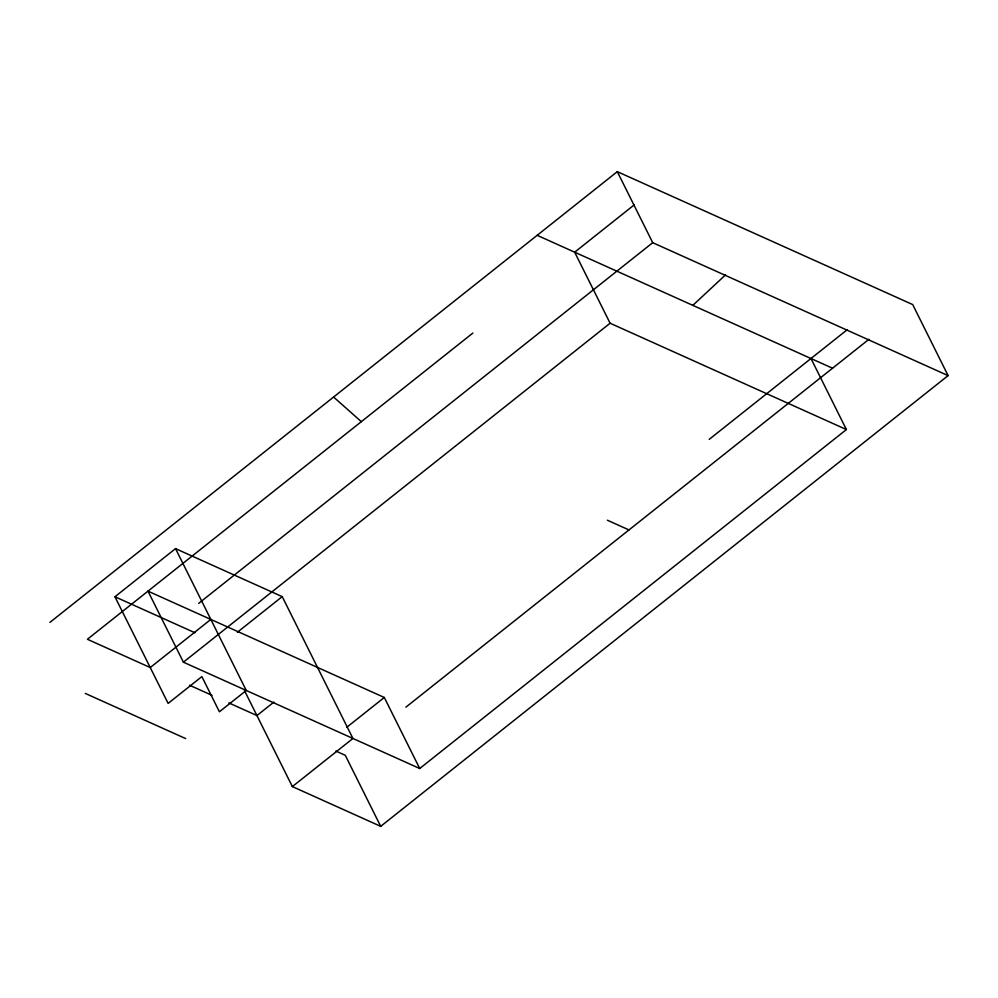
<?xml version="1.0" encoding="UTF-8"?>
<svg xmlns="http://www.w3.org/2000/svg" width="998" height="998" viewBox="0 0 998 998"><rect width="100%" height="100%" fill="white"/><g stroke="black" fill="none" stroke-linecap="round" stroke-linejoin="round"><path stroke-width="1.5" d="M692.837 305.351L725.534 274.887M49.9 622.39L617.3 171.656L912.683 304.565L948.1 375.61L380.7 826.344L292.352 786.586L244.473 690.566M175.536 548.626L246.257 690.466L219.41 711.774L201.87 676.594L168.126 703.403L114.945 596.754L175.536 548.626L282.222 596.629L352.93 738.47L292.352 786.586M472.89 333.045L87.412 639.269L150.249 667.55L210.828 619.421M634.167 204.927L574.673 252.195L610.102 323.227L846.404 429.552L419.721 768.51L183.407 662.185L147.991 591.153L384.305 697.477L419.721 768.51M198.664 603.391L652.717 242.689L948.1 375.61M183.407 662.185L610.102 323.227M237.387 632.245L282.222 596.629M273.901 702.081L256.935 715.554L228.854 702.916M346.743 727.317L384.305 697.477M709.204 439.37L847.402 329.577M405.862 707.183L868.971 339.283M537.174 235.316L832.544 368.225M607.42 520.232L628.977 529.938M114.945 596.754L194.959 632.757M189.558 685.239L212.013 695.344M335.852 751.057L345.283 755.311L380.7 826.344M85.317 693.435L185.665 738.582M333.594 397.029L361.338 421.667M810.987 358.519L846.404 429.552M617.3 171.656L652.717 242.689"/></g></svg>
